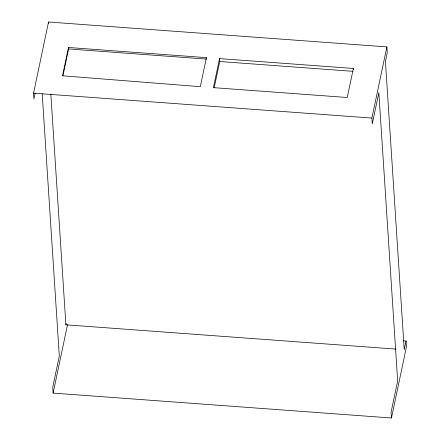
<?xml version="1.0" encoding="UTF-8"?>
<svg xmlns="http://www.w3.org/2000/svg" width="440" height="440" viewBox="0 0 440 440"><rect width="100%" height="100%" fill="white"/><g stroke="black" fill="none" stroke-linecap="round" stroke-linejoin="round"><path stroke-width="0.66" d="M35.184 93.016L33.924 98.995L33.545 93.165L48.538 22L386.887 46.904L387.272 52.74L385.435 61.452L404.239 349.718L406.076 341.006L403.337 340.802M68.492 47.487L62.53 75.79L200.294 86.686L206.415 57.64L68.492 47.487L68.585 48.944L62.898 75.928M396.022 349.113L65.89 324.814L66.176 323.472M406.076 341.006L406.456 346.836L391.463 418L53.114 393.096L67.54 324.616M219.532 58.603L213.411 87.648L347.248 97.504L353.37 68.459L219.532 58.603L219.72 61.517L214.154 87.929M391.463 418L391.077 412.17L397.661 380.947L378.851 92.675L372.273 123.899L371.894 118.069L386.887 46.904M68.585 48.944L206.509 59.098L206.415 57.64M219.72 61.517L352.875 71.324M33.545 93.165L371.894 118.069M353.37 68.459L353.447 69.625M48.538 22L48.626 23.298M50.837 94.061L65.89 324.814M42.202 93.792L59.312 356.037L52.729 387.261L53.114 393.096"/></g></svg>
